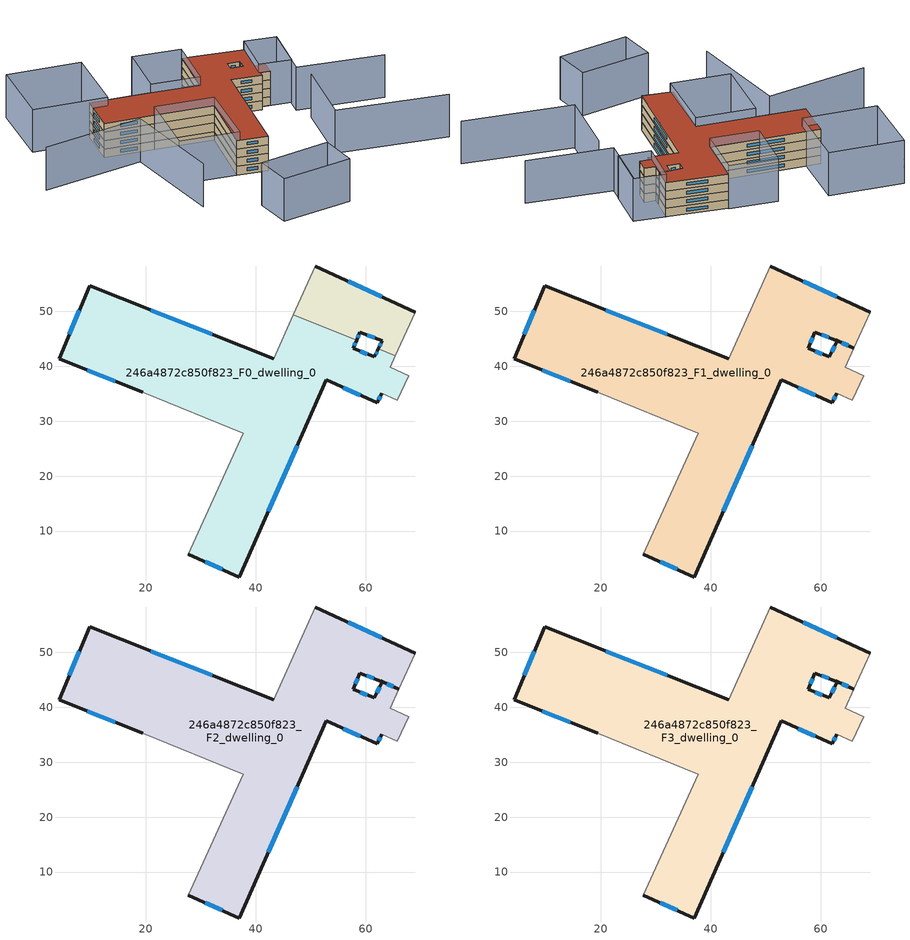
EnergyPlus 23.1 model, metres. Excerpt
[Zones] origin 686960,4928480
246a4872c850f823_F0_dwelling_0
 floor ground (EU_floor_Construction): 62.31,43.19 65.43,41.95 64.45,39.82 67.86,38.26 65.79,33.78 62.89,35.06 62.15,33.39 52.84,37.51 36.96,1.64 27.69,5.79 37.69,27.8 19.45,35.23 4.21,41.35 9.73,54.68 43.26,41.35 46.83,49.35 58.34,44.77 57.74,43.29 61.6,41.7 z0
 wall outside (EU_wall_Construction): 27.69,5.79 36.96,1.64 52.84,37.51 62.15,33.39 62.89,35.06 / 43.26,41.35 9.73,54.68 4.21,41.35 19.45,35.23 / 62.31,43.19 61.6,41.7 57.74,43.29 58.34,44.77 z0:3
 wall adiabatic (EU_wall_Construction): 19.45,35.23 37.69,27.8 27.69,5.79 / 46.83,49.35 43.26,41.35 / 62.89,35.06 65.79,33.78 67.86,38.26 64.45,39.82 65.43,41.95 z0:3
 wall to 246a4872c850f823_F0_dwelling_1 (EU_wall_Construction): 58.34,44.77 46.83,49.35 / 65.43,41.95 62.31,43.19 z0:3
 window (EU_Window_Construction): 42.26,13.6 47.55,25.56 / 30.78,4.41 33.87,3.03 / 9.29,39.31 14.37,37.27 / 7.89,50.24 6.05,45.79 / 32.09,45.79 20.91,50.24 / 57.94,43.78 58.14,44.27 / 60.32,42.23 59.03,42.76 / 62.07,42.69 61.84,42.2 / 62.4,33.95 62.65,34.5 / 55.95,36.14 59.05,34.76 z1:2
246a4872c850f823_F0_dwelling_1
 floor ground (EU_floor_Construction): 69.04,49.84 65.43,41.95 62.31,43.19 63.01,44.68 58.92,46.19 58.34,44.77 46.83,49.35 50.79,58.26 z0
 wall outside (EU_wall_Construction): 58.34,44.77 58.92,46.19 63.01,44.68 62.31,43.19 / 69.04,49.84 50.79,58.26 z0:3
 wall adiabatic (EU_wall_Construction): 50.79,58.26 46.83,49.35 / 65.43,41.95 69.04,49.84 z0:3
 window (EU_Window_Construction): 62.78,44.18 62.54,43.69 / 60.29,45.69 61.65,45.18 / 58.54,45.24 58.73,45.72 / 62.96,52.65 56.88,55.45 z1:2
 roof outside (EU_roof_Construction): 66.03,43.27 66.05,43.31 62.75,44.82 62.73,44.78 63.01,44.68 63,44.65 z3
246a4872c850f823_F1_dwelling_0
 floor to 246a4872c850f823_F0_dwelling_0 (EU_floor_Construction): 62.31,43.19 65.43,41.95 64.45,39.82 67.86,38.26 65.79,33.78 62.89,35.06 62.15,33.39 52.84,37.51 36.96,1.64 27.69,5.79 37.69,27.8 19.45,35.23 4.21,41.35 9.73,54.68 43.26,41.35 46.83,49.35 58.34,44.77 57.74,43.29 61.6,41.7 z3
 floor to 246a4872c850f823_F0_dwelling_1 (EU_floor_Construction): 66.03,43.27 65.43,41.95 62.31,43.19 63,44.65 z3; 69.04,49.84 66.05,43.31 62.75,44.82 62.73,44.78 58.92,46.19 58.34,44.77 46.83,49.35 50.79,58.26 z3
 wall outside (EU_wall_Construction): 27.69,5.79 36.96,1.64 52.84,37.51 62.15,33.39 62.89,35.06 / 43.26,41.35 9.73,54.68 4.21,41.35 19.45,35.23 / 69.04,49.84 50.79,58.26 / 66.05,43.31 62.75,44.82 / 66.03,43.26 63,44.65 61.6,41.7 57.74,43.29 58.92,46.19 62.73,44.78 62.75,44.82 z3:6
 wall adiabatic (EU_wall_Construction): 19.45,35.23 37.69,27.8 27.69,5.79 / 50.79,58.26 43.26,41.35 / 66.05,43.31 69.04,49.84 / 62.89,35.06 65.79,33.78 67.86,38.26 64.45,39.82 66.03,43.26 z3:6
 window (EU_Window_Construction): 55.95,36.14 59.05,34.76 / 42.26,13.6 47.55,25.56 / 30.78,4.41 33.87,3.03 / 9.29,39.31 14.37,37.27 / 7.89,50.24 6.05,45.79 / 32.09,45.79 20.91,50.24 / 62.96,52.65 56.88,55.45 / 64.95,43.81 63.85,44.32 / 60.19,45.72 61.46,45.25 / 58.14,44.26 58.53,45.22 / 60.32,42.23 59.03,42.76 / 62.54,43.67 62.07,42.68 / 65.02,43.73 64.01,44.19 / 62.4,33.95 62.65,34.5 z4:5
246a4872c850f823_F2_dwelling_0
 floor to 246a4872c850f823_F1_dwelling_0 (EU_floor_Construction): 69.04,49.84 66.05,43.31 62.75,44.82 62.73,44.78 58.92,46.19 57.74,43.29 61.6,41.7 63,44.65 66.03,43.26 64.45,39.82 67.86,38.26 65.79,33.78 62.89,35.06 62.15,33.39 52.84,37.51 36.96,1.64 27.69,5.79 37.69,27.8 19.45,35.23 4.21,41.35 9.73,54.68 43.26,41.35 50.79,58.26 z6
 wall outside (EU_wall_Construction): 27.69,5.79 36.96,1.64 52.84,37.51 62.15,33.39 62.89,35.06 / 43.26,41.35 9.73,54.68 4.21,41.35 19.45,35.23 / 69.04,49.84 50.79,58.26 / 66.05,43.31 62.75,44.82 / 66.03,43.26 63,44.65 61.6,41.7 57.74,43.29 58.92,46.19 62.73,44.78 62.75,44.82 z6:9
 wall adiabatic (EU_wall_Construction): 19.45,35.23 37.69,27.8 27.69,5.79 / 50.79,58.26 43.26,41.35 / 66.05,43.31 69.04,49.84 / 62.89,35.06 65.79,33.78 67.86,38.26 64.45,39.82 66.03,43.26 z6:9
 window (EU_Window_Construction): 55.95,36.14 59.05,34.76 / 42.26,13.6 47.55,25.56 / 30.78,4.41 33.87,3.03 / 9.29,39.31 14.37,37.27 / 7.89,50.24 6.05,45.79 / 32.09,45.79 20.91,50.24 / 62.96,52.65 56.88,55.45 / 64.95,43.81 63.85,44.32 / 60.19,45.72 61.46,45.25 / 58.14,44.26 58.53,45.22 / 60.32,42.23 59.03,42.76 / 62.54,43.67 62.07,42.68 / 65.02,43.73 64.01,44.19 / 62.4,33.95 62.65,34.5 z7:8
246a4872c850f823_F3_dwelling_0
 floor to 246a4872c850f823_F2_dwelling_0 (EU_floor_Construction): 69.04,49.84 66.05,43.31 62.75,44.82 62.73,44.78 58.92,46.19 57.74,43.29 61.6,41.7 63,44.65 66.03,43.26 64.45,39.82 67.86,38.26 65.79,33.78 62.89,35.06 62.15,33.39 52.84,37.51 36.96,1.64 27.69,5.79 37.69,27.8 19.45,35.23 4.21,41.35 9.73,54.68 43.26,41.35 50.79,58.26 z9
 wall outside (EU_wall_Construction): 27.69,5.79 36.96,1.64 52.84,37.51 62.15,33.39 62.89,35.06 / 43.26,41.35 9.73,54.68 4.21,41.35 19.45,35.23 / 69.04,49.84 50.79,58.26 / 66.05,43.31 62.75,44.82 / 66.03,43.26 63,44.65 61.6,41.7 57.74,43.29 58.92,46.19 62.73,44.78 62.75,44.82 z9:12
 wall adiabatic (EU_wall_Construction): 19.45,35.23 37.69,27.8 27.69,5.79 / 50.79,58.26 43.26,41.35 / 66.05,43.31 69.04,49.84 / 62.89,35.06 65.79,33.78 67.86,38.26 64.45,39.82 66.03,43.26 z9:12
 window (EU_Window_Construction): 55.95,36.14 59.05,34.76 / 42.26,13.6 47.55,25.56 / 30.78,4.41 33.87,3.03 / 9.29,39.31 14.37,37.27 / 7.89,50.24 6.05,45.79 / 32.09,45.79 20.91,50.24 / 62.96,52.65 56.88,55.45 / 64.95,43.81 63.85,44.32 / 60.19,45.72 61.46,45.25 / 58.14,44.26 58.53,45.22 / 60.32,42.23 59.03,42.76 / 62.54,43.67 62.07,42.68 / 65.02,43.73 64.01,44.19 / 62.4,33.95 62.65,34.5 z10:11
 roof outside (EU_roof_Construction): 36.96,1.64 52.84,37.51 62.15,33.39 62.89,35.06 65.79,33.78 67.86,38.26 64.45,39.82 66.03,43.26 63,44.65 61.6,41.7 57.74,43.29 58.92,46.19 62.73,44.78 62.75,44.82 66.05,43.31 69.04,49.84 50.79,58.26 43.26,41.35 9.73,54.68 4.21,41.35 19.45,35.23 37.69,27.8 27.69,5.79 z12
shading: -23.4,36.85 11.03,32.07 / 11.03,32.07 6.12,-3.3 / 93.92,-18.26 60.15,-3.38 / 60.15,-3.38 70.24,19.51 / 96.08,14.52 69.88,26.06 / 69.88,26.06 78.44,45.49 / 20.39,-14.54 44.42,-17.82 / 44.42,-17.82 42.7,-30.43 / 42.7,-30.43 18.67,-27.15 / 18.67,-27.15 20.39,-14.54 / 19.45,35.23 37.69,27.8 / 37.69,27.8 28.58,5.43 / 28.58,5.43 10.34,12.86 / 10.34,12.86 19.45,35.23 / 78.67,45.49 72.08,30.93 / 72.08,30.93 62.41,35.31 / 62.41,35.31 69,49.86 / 69,49.86 78.67,45.49 / 28.54,47.2 36.09,64.82 / 36.09,64.82 50.89,58.48 / 50.89,58.48 43.34,40.86 / 43.34,40.86 28.54,47.2 / 12.9,49.51 -10.15,58.51 / -10.15,58.51 -1.26,81.3 / -1.26,81.3 21.8,72.3 / 21.8,72.3 12.9,49.51 z0:15
[Building]
EU S2 Campaign: North Axis=0; Terrain=City; Solar Distribution=FullExterior
[Site:Location]
Bologna: Latitude=44.5; Longitude=11.25; Time Zone=1; Elevation=37
[SizingPeriod:WeatherFileDays]
AnnualSizingPeriod: Begin Month=1; Begin Day of Month=1; End Month=12; End Day of Month=31; Day of Week for Start Day=Monday; Use Weather File Daylight Saving Period=No; Use Weather File Rain and Snow Indicators=No
[MATERIAL]
EU_InternalMass_Material: Roughness=MediumRough; Thickness=0.1; Conductivity=1; Density=1800; Specific Heat=900; Thermal Absorptance=0.9; Solar Absorptance=0.7; Visible Absorptance=0.7
[MATERIAL:NOMASS] Roughness=MediumRough; Thermal Absorptance=0.9; Solar Absorptance=0.7; Visible Absorptance=0.7
Name | Thermal Resistance
EU_wall_NoMass | 0.937881
EU_roof_NoMass | 0.548572
EU_floor_NoMass | 0.71348
[WINDOWMATERIAL:SIMPLEGLAZINGSYSTEM]
EU_Window_SimpleGlazing: UFactor=4.25633; Solar Heat Gain Coefficient=0.85; Visible Transmittance=0.85
[CONSTRUCTION]
EU_wall_Construction: EU_wall_NoMass
EU_roof_Construction: EU_roof_NoMass
EU_floor_Construction: EU_floor_NoMass
EU_InternalMass_Construction: EU_InternalMass_Material
EU_Window_Construction: EU_Window_SimpleGlazing
[ZONE] Type=1; Multiplier=1; Ceiling Height=autocalculate; Floor Area=autocalculate; Part of Total Floor Area=Yes
Name | Volume
246a4872c850f823_F0_dwelling_0 | 3320.03
246a4872c850f823_F1_dwelling_0 | 3853.28
246a4872c850f823_F2_dwelling_0; 246a4872c850f823_F3_dwelling_0 | 3853.29
246a4872c850f823_F0_dwelling_1 | 533.77
[INTERNALMASS] Construction=EU_InternalMass_Construction
Name | Zone or ZoneList | Surface Area
246a4872c850f823_F0_dwelling_0_EU_InternalMass | 246a4872c850f823_F0_dwelling_0 | 1106.68
246a4872c850f823_F0_dwelling_1_EU_InternalMass | 246a4872c850f823_F0_dwelling_1 | 177.924
246a4872c850f823_F1_dwelling_0_EU_InternalMass | 246a4872c850f823_F1_dwelling_0 | 1284.43
246a4872c850f823_F2_dwelling_0_EU_InternalMass | 246a4872c850f823_F2_dwelling_0 | 1284.43
246a4872c850f823_F3_dwelling_0_EU_InternalMass | 246a4872c850f823_F3_dwelling_0 | 1284.43
[OTHEREQUIPMENT] Fuel Type=Electricity; Design Level Calculation Method=Watts/Area; Power per Zone Floor Area=1; Fraction Latent=0; Fraction Radiant=0; Fraction Lost=0; Carbon Dioxide Generation Rate=0; EndUse Subcategory=EU_Step8_InternalGains
Name | Zone or ZoneList or Space or SpaceList | Schedule
EU_Step8_InternalGain_246a4872c850f823_F0_dwelling_0_f000 | 246a4872c850f823_F0_dwelling_0 | EU_Step8_GainSchedule_246a4872c850f823_F0_dwelling_0_f000
EU_Step8_InternalGain_246a4872c850f823_F0_dwelling_1_f000 | 246a4872c850f823_F0_dwelling_1 | EU_Step8_GainSchedule_246a4872c850f823_F0_dwelling_1_f000
EU_Step8_InternalGain_246a4872c850f823_F1_dwelling_0_f000 | 246a4872c850f823_F1_dwelling_0 | EU_Step8_GainSchedule_246a4872c850f823_F1_dwelling_0_f000
EU_Step8_InternalGain_246a4872c850f823_F2_dwelling_0_f000 | 246a4872c850f823_F2_dwelling_0 | EU_Step8_GainSchedule_246a4872c850f823_F2_dwelling_0_f000
EU_Step8_InternalGain_246a4872c850f823_F3_dwelling_0_f000 | 246a4872c850f823_F3_dwelling_0 | EU_Step8_GainSchedule_246a4872c850f823_F3_dwelling_0_f000
[ZONEVENTILATION:DESIGNFLOWRATE] Schedule=EU_AlwaysOn; Design Flow Rate Calculation Method=AirChanges/Hour; Air Changes per Hour=0.687892; Ventilation Type=Natural; Fan Pressure Rise=0; Fan Total Efficiency=1; Constant Term Coefficient=1; Temperature Term Coefficient=0; Velocity Term Coefficient=0; Velocity Squared Term Coefficient=0; Minimum Indoor Temperature=-100; Maximum Indoor Temperature=100; Delta Temperature=-100; Minimum Outdoor Temperature=-100; Maximum Outdoor Temperature=100; Maximum Wind Speed=40
Name | Zone or ZoneList or Space or SpaceList
EU_ConstantAir_246a4872c850f823_F0_dwelling_0 | 246a4872c850f823_F0_dwelling_0
EU_ConstantAir_246a4872c850f823_F0_dwelling_1 | 246a4872c850f823_F0_dwelling_1
EU_ConstantAir_246a4872c850f823_F1_dwelling_0 | 246a4872c850f823_F1_dwelling_0
EU_ConstantAir_246a4872c850f823_F2_dwelling_0 | 246a4872c850f823_F2_dwelling_0
EU_ConstantAir_246a4872c850f823_F3_dwelling_0 | 246a4872c850f823_F3_dwelling_0
[HVACTEMPLATE:THERMOSTAT] Constant Heating Setpoint=20; Constant Cooling Setpoint=50
EU_HeatOnly_246a4872c850f823_F0_dwelling_0; EU_HeatOnly_246a4872c850f823_F0_dwelling_1; EU_HeatOnly_246a4872c850f823_F1_dwelling_0; EU_HeatOnly_246a4872c850f823_F2_dwelling_0; EU_HeatOnly_246a4872c850f823_F3_dwelling_0
[HVACTEMPLATE:ZONE:IDEALLOADSAIRSYSTEM] System Availability Schedule=EU_AlwaysOn; Maximum Heating Supply Air Temperature=50; Minimum Cooling Supply Air Temperature=13; Maximum Heating Supply Air Humidity Ratio=0.0156; Minimum Cooling Supply Air Humidity Ratio=0.0077; Heating Limit=NoLimit; Cooling Limit=NoLimit; Heating Availability Schedule=EU_AlwaysOn; Cooling Availability Schedule=EU_CoolingOff; Dehumidification Control Type=ConstantSensibleHeatRatio; Cooling Sensible Heat Ratio=0.7; Dehumidification Setpoint=60; Humidification Control Type=None; Humidification Setpoint=30; Outdoor Air Method=None; Outdoor Air Flow Rate per Person=0.00944; Outdoor Air Flow Rate per Zone Floor Area=0; Outdoor Air Flow Rate per Zone=0; Demand Controlled Ventilation Type=None; Outdoor Air Economizer Type=NoEconomizer; Heat Recovery Type=None; Sensible Heat Recovery Effectiveness=0.7; Latent Heat Recovery Effectiveness=0.65
Name | Template Thermostat
246a4872c850f823_F0_dwelling_0 | EU_HeatOnly_246a4872c850f823_F0_dwelling_0
246a4872c850f823_F0_dwelling_1 | EU_HeatOnly_246a4872c850f823_F0_dwelling_1
246a4872c850f823_F1_dwelling_0 | EU_HeatOnly_246a4872c850f823_F1_dwelling_0
246a4872c850f823_F2_dwelling_0 | EU_HeatOnly_246a4872c850f823_F2_dwelling_0
246a4872c850f823_F3_dwelling_0 | EU_HeatOnly_246a4872c850f823_F3_dwelling_0
[SIZING:ZONE] Zone Cooling Design Supply Air Temperature Input Method=SupplyAirTemperature; Zone Cooling Design Supply Air Temperature=13; Zone Heating Design Supply Air Temperature Input Method=SupplyAirTemperature; Zone Heating Design Supply Air Temperature=50; Zone Cooling Design Supply Air Humidity Ratio=0.008; Zone Heating Design Supply Air Humidity Ratio=0.008; Cooling Design Air Flow Method=DesignDay; Cooling Design Air Flow Rate=0; Cooling Minimum Air Flow per Zone Floor Area=0.000762; Cooling Minimum Air Flow=0; Cooling Minimum Air Flow Fraction=0.2; Heating Design Air Flow Method=DesignDay; Heating Design Air Flow Rate=0; Heating Maximum Air Flow per Zone Floor Area=0.002032; Heating Maximum Air Flow=0.141576; Heating Maximum Air Flow Fraction=0.3; Account for Dedicated Outdoor Air System=No; Dedicated Outdoor Air System Control Strategy=NeutralSupplyAir; Dedicated Outdoor Air Low Setpoint Temperature for Design=autosize; Dedicated Outdoor Air High Setpoint Temperature for Design=autosize; Zone Load Sizing Method=Sensible Load Only No Latent Load; Zone Latent Cooling Design Supply Air Humidity Ratio Input Method=HumidityRatioDifference; Zone Cooling Design Supply Air Humidity Ratio Difference=0.005; Zone Latent Heating Design Supply Air Humidity Ratio Input Method=HumidityRatioDifference; Zone Humidification Design Supply Air Humidity Ratio Difference=0.005
246a4872c850f823_F0_dwelling_0; 246a4872c850f823_F0_dwelling_1; 246a4872c850f823_F1_dwelling_0; 246a4872c850f823_F2_dwelling_0; 246a4872c850f823_F3_dwelling_0
[SCHEDULE:CONSTANT]
Name | Hourly Value
EU_AlwaysOn | 1
EU_CoolingOff | 0
[SCHEDULE:FILE] Column Number=1; Rows to Skip at Top=0; Number of Hours of Data=8760; Column Separator=Comma; Interpolate to Timestep=No; Minutes per Item=60; Adjust Schedule for Daylight Savings=Yes
Name | File
EU_Step8_GainSchedule_246a4872c850f823_F0_dwelling_0_f000 | ../../schedules/246a4872c850f823/246a4872c850f823_F0_dwelling_0_f000_gain.csv
EU_Step8_GainSchedule_246a4872c850f823_F0_dwelling_1_f000 | ../../schedules/246a4872c850f823/246a4872c850f823_F0_dwelling_1_f000_gain.csv
EU_Step8_GainSchedule_246a4872c850f823_F1_dwelling_0_f000 | ../../schedules/246a4872c850f823/246a4872c850f823_F1_dwelling_0_f000_gain.csv
EU_Step8_GainSchedule_246a4872c850f823_F2_dwelling_0_f000 | ../../schedules/246a4872c850f823/246a4872c850f823_F2_dwelling_0_f000_gain.csv
EU_Step8_GainSchedule_246a4872c850f823_F3_dwelling_0_f000 | ../../schedules/246a4872c850f823/246a4872c850f823_F3_dwelling_0_f000_gain.csv
